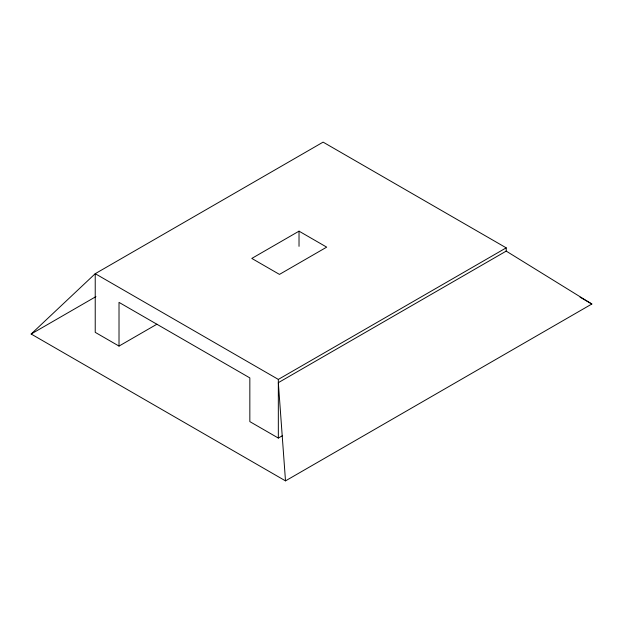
<?xml version="1.0" encoding="UTF-8"?>
<svg xmlns="http://www.w3.org/2000/svg" width="623" height="623" viewBox="0 0 623 623"><rect width="100%" height="100%" fill="white"/><g stroke="black" fill="none" stroke-linecap="round" stroke-linejoin="round"><path stroke-width="0.93" d="M31.15 334.021L95.226 273.692L323.103 142.13L506.211 247.845L506.211 251.108L591.85 304.008L285.505 480.87L31.15 334.021L95.95 296.603M299.024 231.164L251.801 258.428L279.47 274.4L326.693 247.136L299.024 231.164L299.024 246.342M506.211 247.845L278.333 379.407L95.226 273.692L95.226 332.347L119.016 346.084L156.91 324.209M506.211 251.108L278.333 382.67L285.505 480.87M119.016 346.084L119.016 302.373L249.839 377.904L249.839 421.615L278.333 438.062L282.538 435.641M580.06 297.194L591.85 304.008M278.333 379.407L278.333 438.062"/></g></svg>
